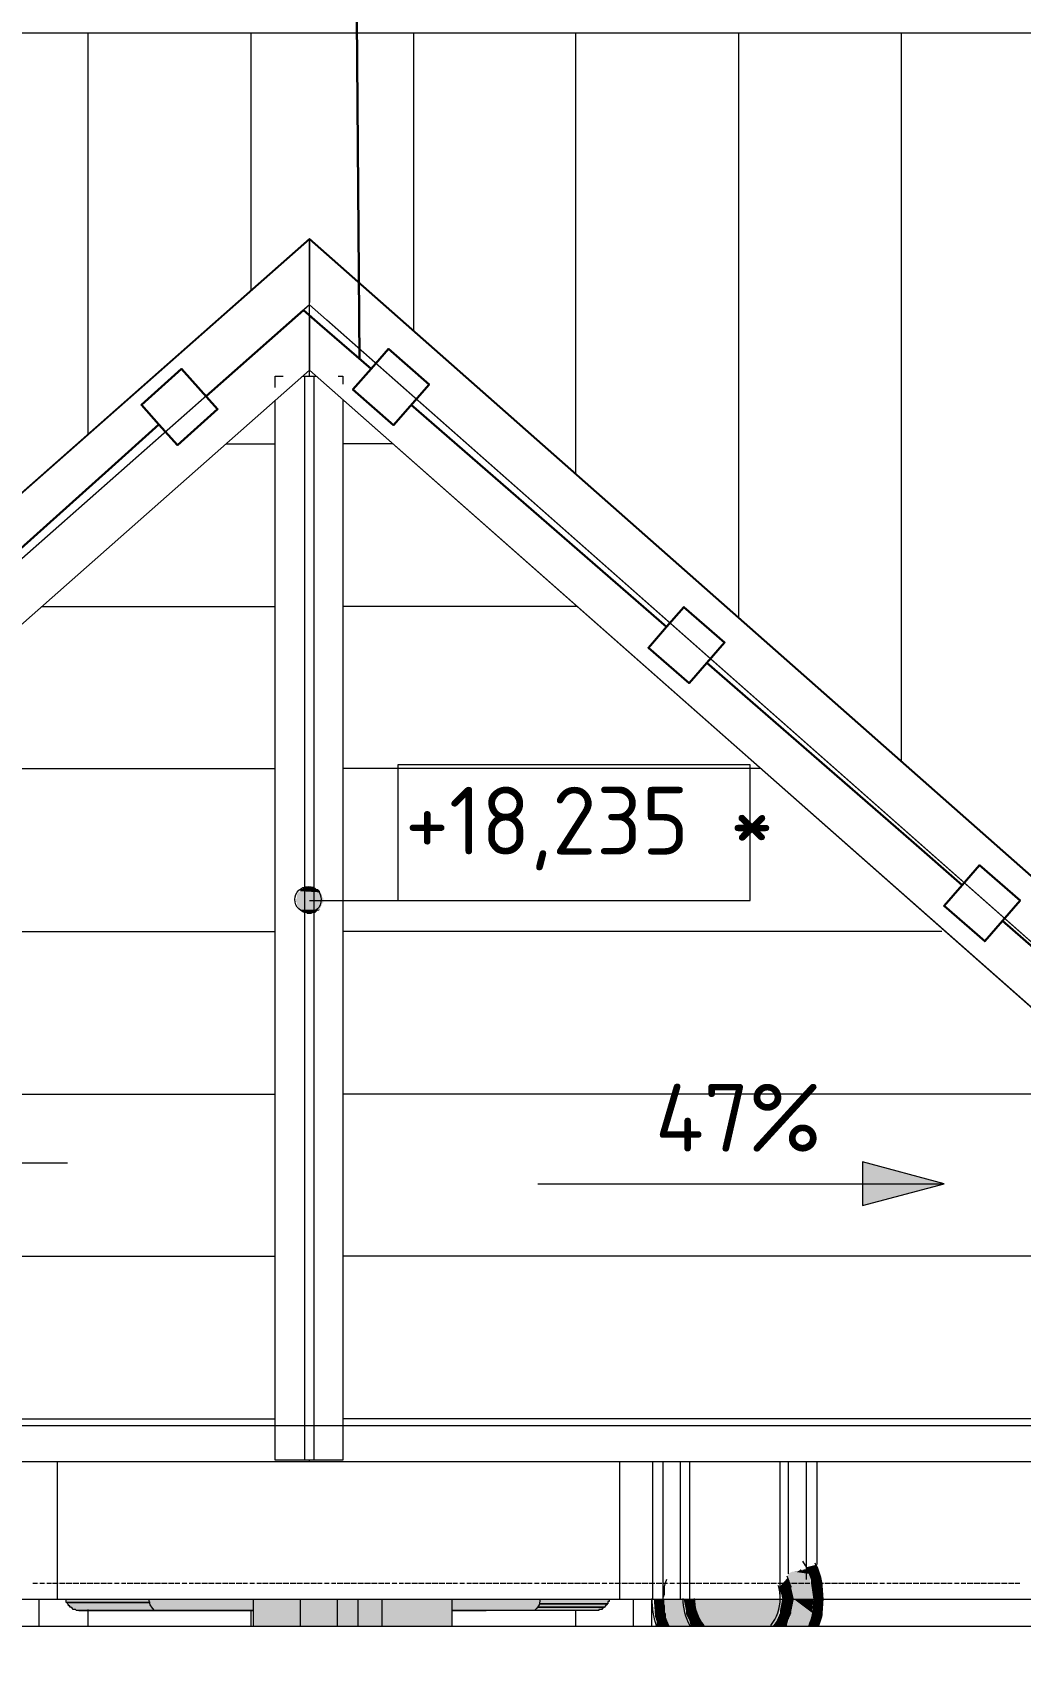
# Model space of a CAD drawing. Header units: millimetres. Extents: x -42533 to 645315, y 3457 to 82611.
# Drawn here: x 566879 to 570526, y 13611 to 19596 of the extents above; entities that cross this region are included whole.
import ezdxf

# ---------------------------------------------------------------- set-up
doc = ezdxf.new("R2010")
doc.units = ezdxf.units.MM
for name, color, linetype, true_color in [('PDF _!ЭОМ.Молниезащита', 7, 'Continuous', 0x954a95), ('PDF _Аннотация', 7, 'Continuous', 0xbababa), ('PDF _Антураж', 7, 'Continuous', 0xbababa), ('PDF _Крыша', 7, 'Continuous', 0xbababa), ('PDF _Крыша штриховка', 7, 'Continuous', 0xbababa), ('PDF _Обобщенные модели', 7, 'Continuous', 0xbababa), ('PDF _Ограждение', 7, 'Continuous', 0xbababa), ('PDF _Оси', 7, 'Continuous', 0xbababa), ('PDF _Отметки', 7, 'Continuous', 0xbababa), ('PDF _Размеры', 7, 'Continuous', 0xbababa), ('PDF _Стены внутренние', 7, 'Continuous', 0xbababa)]:
    doc.layers.add(name, color=color, linetype=linetype, true_color=true_color)
doc.layers.add('PDF _Линии', color=7, linetype='Continuous')
doc.layers.add('PDF _Текст', color=7, linetype='Continuous')
doc.styles.add('PDF GOST Common', font='GOST_Common.ttf')

msp = doc.modelspace()

# ---------------------------------------------------------------- linework, layer by layer
at = {"layer": 'PDF _!ЭОМ.Молниезащита', "color": 5, "lineweight": 30}
for points in [[(568085.6, 18390.7), (568075.4, 19646.6), (568075.4, 19896.5), (567973.7, 19896.5), (567973.7, 20099.8), (568177, 20099.8), (568177, 19896.5), (568075.4, 19896.5)], [(567519.4, 18252.5), (567879.4, 18570.3)], [(567879.4, 18570.3), (567939.8, 18517.7), (568128.3, 18353.6), (568192.2, 18427), (568342.3, 18296.3), (568211.6, 18146.2), (568061.5, 18276.9), (568128.3, 18353.6)], [(566415, 17314.4), (567159.5, 17981.3), (567345.6, 18148.1), (567280.6, 18220.6), (567428.9, 18353.5), (567561.7, 18205.2), (567413.5, 18072.4), (567345.6, 18148.1)], [(568277, 18221.2), (569030.7, 17564.8), (569219.2, 17400.7), (569283.1, 17474.1), (569433.3, 17343.4), (569302.5, 17193.3), (569152.4, 17324), (569219.2, 17400.7)], [(569367.9, 17268.3), (570121.6, 16611.9), (570310.1, 16447.8), (570374.1, 16521.2), (570524.2, 16390.5), (570393.4, 16240.4), (570243.3, 16371.1), (570310.1, 16447.8)], [(570458.8, 16315.4), (571212.6, 15659), (571401, 15494.9), (571465, 15568.3), (571615.1, 15437.6), (571484.4, 15287.5), (571334.2, 15418.2), (571401, 15494.9)]]:
    msp.add_lwpolyline(points, dxfattribs=at)
at = {"layer": 'PDF _!ЭОМ.Молниезащита', "color": 116, "lineweight": 30, "true_color": 0x136734}
msp.add_circle((567904.4, 20845.7), 12246.5, dxfattribs=at)
at = {"layer": 'PDF _Аннотация', "color": 8, "lineweight": 20}
msp.add_lwpolyline([(569527.7, 16391.5), (569527.7, 16891.2), (568227.5, 16891.2), (568227.5, 16391.5)], close=True, dxfattribs=at)
at = {"layer": 'PDF _Антураж', "color": 8, "lineweight": 18}
for points in [[(569743.7, 13710.5, 0.094883), (569764.9, 13812.1, 0.143816), (569722.5, 13951.9)], [(569779.1, 13714.2, 0.081263), (569795.5, 13814.7, 0.106678), (569767.4, 13944.9)], [(569654.5, 13714.7, 0.130913), (569681.2, 13814.7, 0.104666), (569663.9, 13896.3)], [(569603.4, 13714.7, 0.171961), (569638.8, 13814.7, 0.077043), (569631.4, 13862.8)]]:
    msp.add_lwpolyline(points, format="xyb", dxfattribs=at)
at = {"layer": 'PDF _Антураж', "color": 8, "lineweight": 0}
for points in [[(569739.5, 13918), (569722.5, 13918), (569739.5, 13918)], [(569739.5, 13922.3), (569735.3, 13922.3), (569739.5, 13922.3)], [(569680.2, 13858.7), (569637.8, 13858.7), (569680.2, 13858.7)], [(567312.6, 13799.4), (567007.7, 13799.4), (567312.6, 13799.4)], [(568553.6, 13769.8), (568426.5, 13769.8), (568553.6, 13769.8)], [(568553.6, 13769.8), (568553.6, 13769.8), (568553.6, 13769.8)], [(568989.8, 13782.5), (568744.2, 13782.5), (568989.8, 13782.5)], [(569002.5, 13795.2), (568748.4, 13795.2), (569002.5, 13795.2)]]:
    msp.add_lwpolyline(points, dxfattribs=at)
at = {"layer": 'PDF _Антураж', "color": 8, "lineweight": 18}
for points in [[(569218.5, 13884.1), (569214.3, 13871.4), (569210.1, 13858.7), (569210.1, 13850.3), (569210.1, 13837.5), (569210.1, 13829.1), (569205.8, 13816.4), (569205.8, 13812.1), (569205.8, 13799.4), (569210.1, 13786.7), (569210.1, 13778.3), (569210.1, 13765.5), (569214.3, 13757.1), (569214.3, 13744.4), (569218.5, 13731.7), (569222.8, 13723.2), (569227, 13710.5)], [(566901.8, 13812.1), (566901.8, 13710.5)], [(567050, 13769.8), (567054.3, 13769.8), (567058.5, 13769.8), (567062.7, 13769.8), (567071.2, 13769.8), (567075.5, 13769.8), (567083.9, 13769.8), (567096.6, 13769.8), (567109.3, 13769.8), (567122, 13769.8), (567134.8, 13769.8), (567151.7, 13769.8), (567164.4, 13769.8), (567185.6, 13769.8), (567202.5, 13769.8), (567223.7, 13769.8), (567244.9, 13769.8), (567266, 13769.8), (567291.5, 13769.8), (567312.6, 13769.8), (567333.8, 13769.8), (567443.9, 13769.8), (567558.3, 13769.8), (567672.6, 13769.8), (567693.8, 13769.8), (567664.2, 13769.8), (567600.6, 13769.8), (567537.1, 13769.8), (567469.3, 13769.8), (567410, 13769.8), (567346.5, 13769.8), (567291.5, 13769.8), (567266, 13769.8), (567244.9, 13769.8), (567223.7, 13769.8), (567202.5, 13769.8), (567185.6, 13769.8), (567168.6, 13769.8), (567151.7, 13769.8), (567134.8, 13769.8), (567122, 13769.8), (567109.3, 13769.8), (567096.6, 13769.8), (567083.9, 13769.8), (567075.5, 13769.8), (567071.2, 13769.8), (567062.7, 13769.8), (567058.5, 13769.8), (567054.3, 13769.8), (567050, 13769.8), (567045.8, 13769.8), (567041.6, 13769.8), (567037.3, 13774), (567033.1, 13774), (567028.9, 13774), (567024.6, 13778.3), (567020.4, 13782.5), (567016.2, 13782.5), (567016.2, 13786.7), (567011.9, 13786.7), (567011.9, 13791), (567007.7, 13795.2), (567007.7, 13799.4), (567003.5, 13799.4), (567003.5, 13803.7), (567003.5, 13807.9), (567003.5, 13812.1)], [(567287.2, 13769.8), (567291.5, 13769.8)], [(567338, 13769.8), (567329.6, 13769.8), (567321.1, 13778.3), (567312.6, 13791), (567308.4, 13812.1)], [(567693.8, 13812.1), (567693.8, 13710.5)], [(567867.5, 13710.5), (567867.5, 13812.1)], [(568003, 13812.1), (568003, 13710.5)], [(568032.6, 13812.1), (568079.2, 13812.1), (568130.1, 13812.1)], [(568079.2, 13812.1), (568079.2, 13710.5)], [(568168.2, 13812.1), (568168.2, 13710.5)], [(569006.8, 13812.1), (569006.8, 13807.9), (569006.8, 13803.7), (569002.5, 13803.7), (569002.5, 13799.4), (569002.5, 13795.2), (568998.3, 13795.2), (568998.3, 13791), (568994.1, 13786.7), (568989.8, 13782.5), (568985.6, 13778.3), (568981.4, 13778.3), (568981.4, 13774), (568977.1, 13774), (568972.9, 13774), (568968.7, 13774), (568968.7, 13769.8), (568964.4, 13769.8), (568960.2, 13769.8), (568955.9, 13769.8), (568951.7, 13769.8), (568947.5, 13769.8), (568939, 13769.8), (568930.5, 13769.8), (568922.1, 13769.8), (568909.4, 13769.8), (568896.7, 13769.8), (568883.9, 13769.8), (568867, 13769.8), (568854.3, 13769.8), (568833.1, 13769.8), (568816.2, 13769.8), (568795, 13769.8), (568773.8, 13769.8), (568748.4, 13769.8), (568727.2, 13769.8), (568697.6, 13769.8), (568583.2, 13769.8), (568473.1, 13769.8), (568426.5, 13769.8)], [(568426.5, 13812.1), (568426.5, 13710.5)], [(568955.9, 13769.8), (568951.7, 13769.8), (568943.2, 13769.8), (568939, 13769.8), (568930.5, 13769.8), (568922.1, 13769.8), (568909.4, 13769.8), (568896.7, 13769.8), (568883.9, 13769.8), (568867, 13769.8), (568850.1, 13769.8), (568833.1, 13769.8), (568811.9, 13769.8), (568790.8, 13769.8), (568769.6, 13769.8), (568761.1, 13769.8), (568701.8, 13769.8), (568642.5, 13769.8), (568579, 13769.8), (568553.6, 13769.8)], [(568752.7, 13812.1), (568748.4, 13791), (568739.9, 13778.3), (568731.5, 13769.8), (568723, 13769.8)], [(568765.4, 13769.8), (568761.1, 13769.8)], [(569095.7, 13812.1), (569095.7, 13710.5)], [(569163.5, 13812.1), (569163.5, 13710.5)], [(569798.8, 13812.1), (572746.6, 13812.1)], [(569184.7, 13727.4), (569184.7, 13710.5)]]:
    msp.add_lwpolyline(points, dxfattribs=at)
at = {"layer": 'PDF _Антураж', "color": 8, "lineweight": 0}
msp.add_lwpolyline([(567088.2, 13769.8), (567088.2, 13769.8), (567088.2, 13769.8)], close=True, dxfattribs=at)
at = {"layer": 'PDF _Антураж', "lineweight": 18}
for radius, start, end in [(315.5, 180.00001, 198.58336), (201.2, 180, 209.83338), (158.8, 179.99999, 219.02895)]:
    msp.add_arc((569480, 13814.7), radius, start, end, dxfattribs=at)
at = {"layer": 'PDF _Антураж', "transparency": 33554559}
for points in [[(569667.5, 13892.6), (569680.2, 13858.7), (569637.8, 13858.7)], [(569684.4, 13913.8), (569743.7, 13905.3), (569667.5, 13905.3)], [(569743.7, 13905.3), (569667.5, 13905.3), (569748, 13896.8)], [(569667.5, 13905.3), (569748, 13896.8), (569667.5, 13896.8)], [(569748, 13896.8), (569667.5, 13896.8), (569748, 13888.4)], [(569667.5, 13896.8), (569748, 13888.4), (569667.5, 13888.4)], [(569748, 13888.4), (569667.5, 13888.4), (569756.4, 13858.7)], [(569667.5, 13888.4), (569756.4, 13858.7), (569680.2, 13858.7)], [(569688.7, 13913.8), (569701.4, 13913.8), (569684.4, 13913.8)], [(569743.7, 13913.8), (569684.4, 13913.8), (569743.7, 13905.3)], [(569709.8, 13918), (569739.5, 13913.8), (569701.4, 13913.8)], [(569743.7, 13913.8), (569743.7, 13913.8), (569701.4, 13913.8)], [(569743.7, 13913.8), (569701.4, 13913.8), (569739.5, 13913.8)], [(569714.1, 13922.3), (569718.3, 13918), (569709.8, 13918)], [(569722.5, 13918), (569722.5, 13918), (569709.8, 13918)], [(569722.5, 13918), (569709.8, 13918), (569718.3, 13918)], [(569739.5, 13918), (569709.8, 13918), (569739.5, 13913.8)], [(569726.8, 13922.3), (569739.5, 13918), (569722.5, 13918)], [(569722.5, 13918), (569739.5, 13918), (569739.5, 13918)], [(569726.8, 13922.3), (569731, 13922.3), (569731, 13922.3)], [(569735.3, 13922.3), (569735.3, 13922.3), (569726.8, 13922.3)], [(569735.3, 13922.3), (569726.8, 13922.3), (569731, 13922.3)], [(569739.5, 13922.3), (569726.8, 13922.3), (569739.5, 13918)], [(569735.3, 13930.7), (569739.5, 13922.3), (569735.3, 13922.3)], [(569777.6, 13930.7), (569739.5, 13930.7), (569735.3, 13930.7)], [(569777.6, 13930.7), (569735.3, 13930.7), (569790.3, 13892.6)], [(569735.3, 13930.7), (569790.3, 13892.6), (569752.2, 13892.6)], [(569735.3, 13922.3), (569739.5, 13922.3), (569739.5, 13922.3)], [(569739.5, 13922.3), (569739.5, 13922.3), (569735.3, 13922.3)], [(569735.3, 13922.3), (569739.5, 13922.3), (569739.5, 13922.3)], [(569773.4, 13939.2), (569777.6, 13930.7), (569739.5, 13930.7)], [(569739.5, 13930.7), (569777.6, 13930.7), (569777.6, 13930.7)], [(569790.3, 13892.6), (569752.2, 13892.6), (569794.5, 13871.4)], [(569752.2, 13892.6), (569794.5, 13871.4), (569752.2, 13871.4)], [(569637.8, 13858.7), (569680.2, 13858.7), (569680.2, 13858.7)], [(569680.2, 13858.7), (569637.8, 13858.7), (569680.2, 13850.3)], [(569637.8, 13858.7), (569680.2, 13850.3), (569637.8, 13850.3)], [(569680.2, 13850.3), (569637.8, 13850.3), (569688.7, 13812.1)], [(569637.8, 13850.3), (569688.7, 13812.1), (569646.3, 13812.1)], [(569756.4, 13858.7), (569680.2, 13858.7), (569760.7, 13812.1)], [(569680.2, 13858.7), (569760.7, 13812.1), (569688.7, 13812.1)], [(569794.5, 13871.4), (569752.2, 13871.4), (569798.8, 13812.1)], [(569752.2, 13871.4), (569798.8, 13812.1), (569760.7, 13812.1)], [(567308.4, 13812.1), (567003.5, 13812.1), (567312.6, 13799.4)], [(567003.5, 13812.1), (567312.6, 13799.4), (567007.7, 13799.4)], [(567007.7, 13799.4), (567312.6, 13799.4), (567312.6, 13799.4)], [(567312.6, 13799.4), (567007.7, 13799.4), (567312.6, 13791)], [(567007.7, 13799.4), (567312.6, 13791), (567011.9, 13791)], [(567312.6, 13791), (567011.9, 13791), (567316.9, 13786.7)], [(567011.9, 13791), (567316.9, 13786.7), (567016.2, 13786.7)], [(567316.9, 13786.7), (567016.2, 13786.7), (567321.1, 13778.3)], [(567016.2, 13786.7), (567321.1, 13778.3), (567024.6, 13778.3)], [(567321.1, 13778.3), (567024.6, 13778.3), (567321.1, 13774)], [(567024.6, 13778.3), (567321.1, 13774), (567033.1, 13774)], [(567321.1, 13774), (567033.1, 13774), (567329.6, 13774)], [(567033.1, 13774), (567329.6, 13774), (567041.6, 13774)], [(567329.6, 13774), (567041.6, 13774), (567329.6, 13769.8)], [(567041.6, 13774), (567329.6, 13769.8), (567045.8, 13769.8)], [(567329.6, 13769.8), (567045.8, 13769.8), (567202.5, 13769.8)], [(567045.8, 13769.8), (567202.5, 13769.8), (567050, 13769.8)], [(567202.5, 13769.8), (567050, 13769.8), (567088.2, 13769.8)], [(567050, 13769.8), (567088.2, 13769.8), (567088.2, 13769.8)], [(567693.8, 13812.1), (567308.4, 13812.1), (567693.8, 13795.2)], [(567308.4, 13812.1), (567693.8, 13795.2), (567312.6, 13795.2)], [(567693.8, 13795.2), (567312.6, 13795.2), (567693.8, 13782.5)], [(567312.6, 13795.2), (567693.8, 13782.5), (567316.9, 13782.5)], [(567693.8, 13782.5), (567316.9, 13782.5), (567693.8, 13774)], [(567316.9, 13782.5), (567693.8, 13774), (567321.1, 13774)], [(567693.8, 13774), (567321.1, 13774), (567693.8, 13769.8)], [(567321.1, 13774), (567693.8, 13769.8), (567329.6, 13769.8)], [(567596.4, 13769.8), (567596.4, 13769.8), (567329.6, 13769.8)], [(567596.4, 13769.8), (567329.6, 13769.8), (567693.8, 13769.8)], [(567596.4, 13769.8), (567329.6, 13769.8), (567528.6, 13769.8)], [(567329.6, 13769.8), (567528.6, 13769.8), (567507.5, 13769.8)], [(567528.6, 13769.8), (567507.5, 13769.8), (567524.4, 13769.8)], [(567507.5, 13769.8), (567524.4, 13769.8), (567520.2, 13769.8)], [(567520.2, 13769.8), (567524.4, 13769.8), (567524.4, 13769.8)], [(567867.5, 13812.1), (567693.8, 13812.1), (567867.5, 13710.5)], [(567693.8, 13812.1), (567867.5, 13710.5), (567693.8, 13710.5)], [(568003, 13812.1), (567867.5, 13812.1), (568003, 13710.5)], [(567867.5, 13812.1), (568003, 13710.5), (567867.5, 13710.5)], [(568079.2, 13812.1), (568003, 13812.1), (568079.2, 13774)], [(568003, 13812.1), (568079.2, 13774), (568003, 13774)], [(568079.2, 13774), (568003, 13774), (568079.2, 13710.5)], [(568003, 13774), (568079.2, 13710.5), (568003, 13710.5)], [(568168.2, 13812.1), (568079.2, 13812.1), (568168.2, 13710.5)], [(568079.2, 13812.1), (568168.2, 13710.5), (568079.2, 13710.5)], [(568426.5, 13812.1), (568168.2, 13812.1), (568426.5, 13710.5)], [(568168.2, 13812.1), (568426.5, 13710.5), (568168.2, 13710.5)], [(568752.7, 13812.1), (568426.5, 13812.1), (568748.4, 13795.2)], [(568426.5, 13812.1), (568748.4, 13795.2), (568426.5, 13795.2)], [(568748.4, 13795.2), (568426.5, 13795.2), (568744.2, 13782.5)], [(568426.5, 13795.2), (568744.2, 13782.5), (568426.5, 13782.5)], [(568744.2, 13782.5), (568426.5, 13782.5), (568735.7, 13774)], [(568426.5, 13782.5), (568735.7, 13774), (568426.5, 13774)], [(568735.7, 13774), (568426.5, 13774), (568731.5, 13769.8)], [(568426.5, 13774), (568731.5, 13769.8), (568426.5, 13769.8)], [(568553.6, 13769.8), (568553.6, 13769.8), (568426.5, 13769.8)], [(568553.6, 13769.8), (568426.5, 13769.8), (568731.5, 13769.8)], [(568426.5, 13769.8), (568553.6, 13769.8), (568549.4, 13769.8)], [(568549.4, 13769.8), (568553.6, 13769.8), (568553.6, 13769.8)], [(568553.6, 13769.8), (568553.6, 13769.8), (568549.4, 13769.8)], [(568735.7, 13774), (568964.4, 13769.8), (568731.5, 13769.8)], [(568867, 13769.8), (568867, 13769.8), (568731.5, 13769.8)], [(568867, 13769.8), (568731.5, 13769.8), (568964.4, 13769.8)], [(568731.5, 13769.8), (568761.1, 13769.8), (568824.7, 13769.8)], [(568731.5, 13769.8), (568867, 13769.8), (568824.7, 13769.8)], [(568739.9, 13778.3), (568977.1, 13774), (568735.7, 13774)], [(568972.9, 13774), (568972.9, 13774), (568735.7, 13774)], [(568972.9, 13774), (568735.7, 13774), (568977.1, 13774)], [(568972.9, 13774), (568735.7, 13774), (568964.4, 13769.8)], [(568744.2, 13782.5), (568985.6, 13778.3), (568739.9, 13778.3)], [(568985.6, 13778.3), (568739.9, 13778.3), (568977.1, 13774)], [(568748.4, 13795.2), (568989.8, 13782.5), (568744.2, 13782.5)], [(568744.2, 13782.5), (568989.8, 13782.5), (568989.8, 13782.5)], [(568989.8, 13782.5), (568744.2, 13782.5), (568985.6, 13778.3)], [(568752.7, 13812.1), (569002.5, 13795.2), (568748.4, 13795.2)], [(568748.4, 13795.2), (569002.5, 13795.2), (569002.5, 13795.2)], [(569002.5, 13795.2), (568748.4, 13795.2), (568989.8, 13782.5)], [(569006.8, 13812.1), (568752.7, 13812.1), (569002.5, 13795.2)], [(568761.1, 13769.8), (568824.7, 13769.8), (568790.8, 13769.8)], [(569210.1, 13812.1), (569172, 13812.1), (569214.3, 13752.8)], [(569172, 13812.1), (569214.3, 13752.8), (569176.2, 13752.8)], [(569282.1, 13812.1), (569210.1, 13812.1), (569290.5, 13761.3)], [(569210.1, 13812.1), (569290.5, 13761.3), (569214.3, 13761.3)], [(569324.4, 13812.1), (569282.1, 13812.1), (569328.7, 13769.8)], [(569282.1, 13812.1), (569328.7, 13769.8), (569290.5, 13769.8)], [(569328.7, 13769.8), (569290.5, 13769.8), (569332.9, 13757.1)], [(569290.5, 13769.8), (569332.9, 13757.1), (569290.5, 13757.1)], [(569646.3, 13812.1), (569324.4, 13812.1), (569637.8, 13769.8)], [(569324.4, 13812.1), (569637.8, 13769.8), (569328.7, 13769.8)], [(569637.8, 13769.8), (569328.7, 13769.8), (569625.1, 13731.7)], [(569328.7, 13769.8), (569625.1, 13731.7), (569345.6, 13731.7)], [(569646.3, 13812.1), (569680.2, 13769.8), (569637.8, 13769.8)], [(569680.2, 13769.8), (569637.8, 13769.8), (569680.2, 13761.3)], [(569637.8, 13769.8), (569680.2, 13761.3), (569637.8, 13761.3)], [(569688.7, 13812.1), (569646.3, 13812.1), (569680.2, 13769.8)], [(569688.7, 13812.1), (569756.4, 13761.3), (569680.2, 13761.3)], [(569760.7, 13812.1), (569688.7, 13812.1), (569756.4, 13761.3)], [(569760.7, 13812.1), (569794.5, 13748.6), (569756.4, 13748.6)], [(569798.8, 13812.1), (569760.7, 13812.1), (569794.5, 13748.6)], [(569214.3, 13752.8), (569176.2, 13752.8), (569214.3, 13748.6)], [(569176.2, 13752.8), (569214.3, 13748.6), (569176.2, 13748.6)], [(569214.3, 13748.6), (569176.2, 13748.6), (569231.2, 13710.5)], [(569176.2, 13748.6), (569231.2, 13710.5), (569188.9, 13710.5)], [(569290.5, 13761.3), (569214.3, 13761.3), (569294.8, 13748.6)], [(569214.3, 13761.3), (569294.8, 13748.6), (569214.3, 13748.6)], [(569294.8, 13748.6), (569214.3, 13748.6), (569307.5, 13714.7)], [(569214.3, 13748.6), (569307.5, 13714.7), (569227, 13714.7)], [(569307.5, 13714.7), (569227, 13714.7), (569311.7, 13710.5)], [(569227, 13714.7), (569311.7, 13710.5), (569231.2, 13710.5)], [(569332.9, 13757.1), (569290.5, 13757.1), (569345.6, 13731.7)], [(569290.5, 13757.1), (569345.6, 13731.7), (569303.2, 13731.7)], [(569345.6, 13731.7), (569303.2, 13731.7), (569358.3, 13714.7)], [(569303.2, 13731.7), (569358.3, 13714.7), (569307.5, 13714.7)], [(569358.3, 13714.7), (569307.5, 13714.7), (569362.5, 13710.5)], [(569307.5, 13714.7), (569362.5, 13710.5), (569311.7, 13710.5)], [(569625.1, 13731.7), (569345.6, 13731.7), (569608.2, 13710.5)], [(569345.6, 13731.7), (569608.2, 13710.5), (569362.5, 13710.5)], [(569612.4, 13714.7), (569659, 13710.5), (569608.2, 13710.5)], [(569625.1, 13731.7), (569663.3, 13714.7), (569612.4, 13714.7)], [(569612.4, 13714.7), (569663.3, 13714.7), (569663.3, 13714.7)], [(569663.3, 13714.7), (569663.3, 13714.7), (569612.4, 13714.7)], [(569663.3, 13714.7), (569612.4, 13714.7), (569659, 13710.5)], [(569637.8, 13761.3), (569667.5, 13731.7), (569625.1, 13731.7)], [(569667.5, 13731.7), (569625.1, 13731.7), (569663.3, 13714.7)], [(569680.2, 13761.3), (569637.8, 13761.3), (569667.5, 13731.7)], [(569663.3, 13714.7), (569743.7, 13710.5), (569659, 13710.5)], [(569671.7, 13735.9), (569743.7, 13714.7), (569663.3, 13714.7)], [(569743.7, 13714.7), (569663.3, 13714.7), (569743.7, 13710.5)], [(569676, 13748.6), (569752.2, 13735.9), (569671.7, 13735.9)], [(569752.2, 13735.9), (569671.7, 13735.9), (569743.7, 13714.7)], [(569680.2, 13761.3), (569756.4, 13748.6), (569676, 13748.6)], [(569756.4, 13748.6), (569676, 13748.6), (569752.2, 13735.9)], [(569756.4, 13761.3), (569680.2, 13761.3), (569756.4, 13748.6)], [(569756.4, 13748.6), (569781.8, 13710.5), (569743.7, 13710.5)], [(569756.4, 13748.6), (569794.5, 13748.6), (569794.5, 13748.6)], [(569794.5, 13748.6), (569794.5, 13748.6), (569756.4, 13748.6)], [(569794.5, 13748.6), (569756.4, 13748.6), (569781.8, 13710.5)]]:
    msp.add_solid(points, dxfattribs=at)
at = {"layer": 'PDF _Крыша', "color": 8, "lineweight": 9}
for points in [[(567901.3, 18589.6), (567837.8, 18534.6)], [(567901.3, 18551.5), (567901.3, 18598.1)], [(567901.3, 18327), (567901.3, 18348.2)], [(567901.3, 14320.4), (567901.3, 14324.6)]]:
    msp.add_lwpolyline(points, dxfattribs=at)
at = {"layer": 'PDF _Крыша штриховка', "color": 8, "lineweight": 9}
for points in [[(567083.9, 18111), (567083.9, 19593.4)], [(567685.3, 18640.4), (567685.3, 19593.4)], [(568286.8, 18496.4), (568286.8, 19593.4)], [(568883.9, 17967), (568883.9, 19593.4)], [(569485.4, 17433.4), (569485.4, 19593.4)], [(570086.8, 16903.9), (570086.8, 19593.4)], [(567592.2, 18077.1), (567774.3, 18077.1)], [(568210.5, 18077.1), (568024.2, 18077.1)], [(566914.5, 17475.7), (567774.3, 17475.7)], [(568888.2, 17475.7), (568024.2, 17475.7)], [(566236.9, 16878.5), (567774.3, 16878.5)], [(569565.8, 16878.5), (568024.2, 16878.5)], [(565567.7, 16277.1), (567774.3, 16277.1)], [(570235, 16277.1), (568024.2, 16277.1)], [(564966.3, 15675.7), (567774.3, 15675.7)], [(570836.4, 15675.7), (568024.2, 15675.7)], [(564364.8, 15078.5), (567774.3, 15078.5)], [(571442.1, 15078.5), (568024.2, 15078.5)], [(563759.2, 14477.1), (567774.3, 14477.1)], [(572043.5, 14477.1), (568024.2, 14477.1)], [(567083.9, 13710.5), (567083.9, 13774)], [(567685.3, 13710.5), (567685.3, 13769.8)], [(568883.9, 13710.5), (568883.9, 13769.8)]]:
    msp.add_lwpolyline(points, dxfattribs=at)
at = {"layer": 'PDF _Линии', "color": 8, "lineweight": 9}
for points in [[(553827.3, 24730.9), (582318.5, 24654.6), (582229.5, 32125.8), (589577.9, 32125.8), (589577.9, 54975.5), (598506, 54975.5), (598785.5, 20686.1), (592369, 20686.1), (592432.5, 12524.6), (585626.3, 12571.2), (585592.4, 14451.7), (550752.4, 14451.7), (550752.4, 12478), (543802.2, 12478), (543764.1, 20783.5), (537415.3, 20800.5), (537356, 32655.2)], [(551514.8, 11838.5), (551514.8, 13812.1), (584931.7, 13812.1), (584969.8, 11825.8)]]:
    msp.add_lwpolyline(points, dxfattribs=at)
at = {"layer": 'PDF _Линии', "color": 8, "lineweight": 18}
msp.add_lwpolyline([(563064.6, 14320.4), (567901.3, 18589.6), (572738.1, 14320.4)], dxfattribs=at)
at = {"layer": 'PDF _Линии', "color": 8, "lineweight": 9}
msp.add_lwpolyline([(579256.3, 13566.5), (579252.1, 13596.1), (572746.6, 13833.3), (572746.6, 13710.5), (563064.6, 13710.5), (563064.6, 13820.6), (556859.8, 13604.6), (556851.3, 13566.5)], close=True, dxfattribs=at)
at = {"layer": 'PDF _Обобщенные модели', "color": 8, "lineweight": 18}
msp.add_lwpolyline([(559523.8, 19593.4), (588904.4, 19593.4)], dxfattribs=at)
at = {"layer": 'PDF _Ограждение', "color": 8, "lineweight": 9}
for points in [[(572746.6, 14553.3), (567901.3, 18831), (563043.4, 14544.9), (567901.3, 18835.3), (567901.3, 18831), (567901.3, 18598.1), (567901.3, 18831), (567901.3, 18835.3), (572746.6, 14557.6)], [(567837.8, 18534.6), (563183.2, 14426.3)], [(572746.6, 14328.8), (572738.1, 14320.4), (567964.9, 18534.6)], [(567774.3, 18284.7), (567774.3, 18327), (567803.9, 18327)], [(567875.9, 18327), (567884.4, 18327), (567901.3, 18327), (567918.3, 18327), (567926.8, 18327)], [(568024.2, 18238.1), (568024.2, 14324.6), (567918.3, 14324.6), (567901.3, 14324.6), (567884.4, 14324.6), (567884.4, 18327)], [(567901.3, 18348.2), (567901.3, 18348.2)], [(567901.3, 18348.2), (567901.3, 18348.2)], [(572462.8, 14320.4), (567901.3, 18348.2), (572467.1, 14320.4)], [(567918.3, 14324.6), (567918.3, 18327)], [(568007.2, 18327), (568024.2, 18327), (568024.2, 18297.4)], [(567884.4, 14324.6), (567774.3, 14324.6), (567774.3, 18238.1)]]:
    msp.add_lwpolyline(points, dxfattribs=at)
msp.add_lwpolyline([(563339.9, 14320.4), (567901.3, 18348.2), (567901.3, 18551.5), (567901.3, 18348.2)], close=True, dxfattribs=at)
at = {"layer": 'PDF _Оси', "color": 8, "lineweight": 9}
for points in [[(566880.6, 13871.4), (566897.6, 13871.4)], [(566901.8, 13871.4), (566901.8, 13871.4)], [(566906, 13871.4), (566923, 13871.4)], [(566927.2, 13871.4), (566927.2, 13871.4)], [(566931.5, 13871.4), (566948.4, 13871.4)], [(566952.6, 13871.4), (566973.8, 13871.4)], [(566978, 13871.4), (566999.2, 13871.4)], [(567003.5, 13871.4), (567024.6, 13871.4)], [(567028.9, 13871.4), (567050, 13871.4)], [(567054.3, 13871.4), (567075.5, 13871.4)], [(567079.7, 13871.4), (567100.9, 13871.4)], [(567105.1, 13871.4), (567126.3, 13871.4)], [(567130.5, 13871.4), (567151.7, 13871.4)], [(567155.9, 13871.4), (567172.9, 13871.4)], [(567177.1, 13871.4), (567177.1, 13871.4)], [(567181.3, 13871.4), (567198.3, 13871.4)], [(567202.5, 13871.4), (567202.5, 13871.4)], [(567206.8, 13871.4), (567223.7, 13871.4)], [(567227.9, 13871.4), (567249.1, 13871.4)], [(567253.3, 13871.4), (567274.5, 13871.4)], [(567278.8, 13871.4), (567299.9, 13871.4)], [(567304.2, 13871.4), (567325.3, 13871.4)], [(567329.6, 13871.4), (567350.8, 13871.4)], [(567355, 13871.4), (567376.2, 13871.4)], [(567380.4, 13871.4), (567401.6, 13871.4)], [(567405.8, 13871.4), (567422.8, 13871.4)], [(567427, 13871.4), (567427, 13871.4)], [(567431.2, 13871.4), (567448.2, 13871.4)], [(567452.4, 13871.4), (567452.4, 13871.4)], [(567456.6, 13871.4), (567473.6, 13871.4)], [(567477.8, 13871.4), (567499, 13871.4)], [(567503.2, 13871.4), (567524.4, 13871.4)], [(567528.6, 13871.4), (567549.8, 13871.4)], [(567554, 13871.4), (567575.2, 13871.4)], [(567579.5, 13871.4), (567600.6, 13871.4)], [(567604.9, 13871.4), (567626.1, 13871.4)], [(567630.3, 13871.4), (567651.5, 13871.4)], [(567655.7, 13871.4), (567672.6, 13871.4)], [(567676.9, 13871.4), (567676.9, 13871.4)], [(567681.1, 13871.4), (567698.1, 13871.4)], [(567702.3, 13871.4), (567702.3, 13871.4)], [(567706.5, 13871.4), (567723.5, 13871.4)], [(567727.7, 13871.4), (567748.9, 13871.4)], [(567753.1, 13871.4), (567774.3, 13871.4)], [(567778.5, 13871.4), (567799.7, 13871.4)], [(567803.9, 13871.4), (567825.1, 13871.4)], [(567829.3, 13871.4), (567850.5, 13871.4)], [(567854.8, 13871.4), (567875.9, 13871.4)], [(567880.2, 13871.4), (567901.3, 13871.4)], [(567905.6, 13871.4), (567926.8, 13871.4)], [(567931, 13871.4), (567947.9, 13871.4)], [(567952.2, 13871.4), (567952.2, 13871.4)], [(567956.4, 13871.4), (567973.3, 13871.4)], [(567977.6, 13871.4), (567977.6, 13871.4)], [(567981.8, 13871.4), (567998.8, 13871.4)], [(568003, 13871.4), (568024.2, 13871.4)], [(568028.4, 13871.4), (568049.6, 13871.4)], [(568053.8, 13871.4), (568075, 13871.4)], [(568079.2, 13871.4), (568100.4, 13871.4)], [(568104.6, 13871.4), (568125.8, 13871.4)], [(568130.1, 13871.4), (568151.2, 13871.4)], [(568155.5, 13871.4), (568176.6, 13871.4)], [(568180.9, 13871.4), (568197.8, 13871.4)], [(568202.1, 13871.4), (568202.1, 13871.4)], [(568206.3, 13871.4), (568223.2, 13871.4)], [(568227.5, 13871.4), (568227.5, 13871.4)], [(568231.7, 13871.4), (568248.6, 13871.4)], [(568252.9, 13871.4), (568274.1, 13871.4)], [(568278.3, 13871.4), (568299.5, 13871.4)], [(568303.7, 13871.4), (568324.9, 13871.4)], [(568329.1, 13871.4), (568350.3, 13871.4)], [(568354.5, 13871.4), (568375.7, 13871.4)], [(568379.9, 13871.4), (568401.1, 13871.4)], [(568405.4, 13871.4), (568426.5, 13871.4)], [(568430.8, 13871.4), (568447.7, 13871.4)], [(568451.9, 13871.4), (568451.9, 13871.4)], [(568456.2, 13871.4), (568473.1, 13871.4)], [(568477.4, 13871.4), (568477.4, 13871.4)], [(568481.6, 13871.4), (568498.5, 13871.4)], [(568502.8, 13871.4), (568523.9, 13871.4)], [(568528.2, 13871.4), (568549.4, 13871.4)], [(568553.6, 13871.4), (568574.8, 13871.4)], [(568579, 13871.4), (568600.2, 13871.4)], [(568604.4, 13871.4), (568625.6, 13871.4)], [(568629.8, 13871.4), (568651, 13871.4)], [(568655.2, 13871.4), (568676.4, 13871.4)], [(568680.7, 13871.4), (568701.8, 13871.4)], [(568706.1, 13871.4), (568723, 13871.4)], [(568727.2, 13871.4), (568727.2, 13871.4)], [(568731.5, 13871.4), (568748.4, 13871.4)], [(568752.7, 13871.4), (568752.7, 13871.4)], [(568756.9, 13871.4), (568773.8, 13871.4)], [(568778.1, 13871.4), (568799.2, 13871.4)], [(568803.5, 13871.4), (568824.7, 13871.4)], [(568828.9, 13871.4), (568850.1, 13871.4)], [(568854.3, 13871.4), (568875.5, 13871.4)], [(568879.7, 13871.4), (568900.9, 13871.4)], [(568905.1, 13871.4), (568926.3, 13871.4)], [(568930.5, 13871.4), (568951.7, 13871.4)], [(568955.9, 13871.4), (568972.9, 13871.4)], [(568977.1, 13871.4), (568977.1, 13871.4)], [(568981.4, 13871.4), (568998.3, 13871.4)], [(569002.5, 13871.4), (569002.5, 13871.4)], [(569006.8, 13871.4), (569023.7, 13871.4)], [(569028, 13871.4), (569049.1, 13871.4)], [(569053.4, 13871.4), (569074.5, 13871.4)], [(569078.8, 13871.4), (569100, 13871.4)], [(569104.2, 13871.4), (569125.4, 13871.4)], [(569129.6, 13871.4), (569150.8, 13871.4)], [(569155, 13871.4), (569176.2, 13871.4)], [(569180.4, 13871.4), (569201.6, 13871.4)], [(569205.8, 13871.4), (569222.8, 13871.4)], [(569227, 13871.4), (569227, 13871.4)], [(569231.2, 13871.4), (569248.2, 13871.4)], [(569252.4, 13871.4), (569252.4, 13871.4)], [(569256.7, 13871.4), (569273.6, 13871.4)], [(569277.8, 13871.4), (569299, 13871.4)], [(569303.2, 13871.4), (569324.4, 13871.4)], [(569328.7, 13871.4), (569349.8, 13871.4)], [(569354.1, 13871.4), (569375.2, 13871.4)], [(569379.5, 13871.4), (569400.7, 13871.4)], [(569404.9, 13871.4), (569426.1, 13871.4)], [(569430.3, 13871.4), (569451.5, 13871.4)], [(569455.7, 13871.4), (569476.9, 13871.4)], [(569481.1, 13871.4), (569498.1, 13871.4)], [(569502.3, 13871.4), (569502.3, 13871.4)], [(569506.5, 13871.4), (569523.5, 13871.4)], [(569527.7, 13871.4), (569527.7, 13871.4)], [(569532, 13871.4), (569548.9, 13871.4)], [(569553.1, 13871.4), (569574.3, 13871.4)], [(569578.5, 13871.4), (569599.7, 13871.4)], [(569604, 13871.4), (569625.1, 13871.4)], [(569629.4, 13871.4), (569650.5, 13871.4)], [(569654.8, 13871.4), (569676, 13871.4)], [(569680.2, 13871.4), (569701.4, 13871.4)], [(569705.6, 13871.4), (569726.8, 13871.4)], [(569731, 13871.4), (569748, 13871.4)], [(569752.2, 13871.4), (569752.2, 13871.4)], [(569756.4, 13871.4), (569773.4, 13871.4)], [(569777.6, 13871.4), (569777.6, 13871.4)], [(569781.8, 13871.4), (569798.8, 13871.4)], [(569803, 13871.4), (569824.2, 13871.4)], [(569828.4, 13871.4), (569849.6, 13871.4)], [(569853.8, 13871.4), (569875, 13871.4)], [(569879.3, 13871.4), (569900.4, 13871.4)], [(569904.7, 13871.4), (569925.8, 13871.4)], [(569930.1, 13871.4), (569951.3, 13871.4)], [(569955.5, 13871.4), (569976.7, 13871.4)], [(569980.9, 13871.4), (569997.8, 13871.4)], [(570002.1, 13871.4), (570002.1, 13871.4)], [(570006.3, 13871.4), (570023.3, 13871.4)], [(570027.5, 13871.4), (570027.5, 13871.4)], [(570031.7, 13871.4), (570048.7, 13871.4)], [(570052.9, 13871.4), (570074.1, 13871.4)], [(570078.3, 13871.4), (570099.5, 13871.4)], [(570103.7, 13871.4), (570124.9, 13871.4)], [(570129.1, 13871.4), (570150.3, 13871.4)], [(570154.6, 13871.4), (570175.7, 13871.4)], [(570180, 13871.4), (570201.1, 13871.4)], [(570205.4, 13871.4), (570226.6, 13871.4)], [(570230.8, 13871.4), (570252, 13871.4)], [(570256.2, 13871.4), (570273.1, 13871.4)], [(570277.4, 13871.4), (570277.4, 13871.4)], [(570281.6, 13871.4), (570298.6, 13871.4)], [(570302.8, 13871.4), (570302.8, 13871.4)], [(570307, 13871.4), (570324, 13871.4)], [(570328.2, 13871.4), (570349.4, 13871.4)], [(570353.6, 13871.4), (570374.8, 13871.4)], [(570379, 13871.4), (570400.2, 13871.4)], [(570404.4, 13871.4), (570425.6, 13871.4)], [(570429.9, 13871.4), (570451, 13871.4)], [(570455.3, 13871.4), (570476.4, 13871.4)], [(570480.7, 13871.4), (570501.9, 13871.4)], [(570506.1, 13871.4), (570523, 13871.4)]]:
    msp.add_lwpolyline(points, dxfattribs=at)
at = {"layer": 'PDF _Отметки', "color": 8, "lineweight": 20}
msp.add_lwpolyline([(567901.3, 16391.5), (568566.3, 16391.5), (568879.7, 16391.5)], dxfattribs=at)
at = {"layer": 'PDF _Отметки', "lineweight": 9}
msp.add_circle((567895.9, 16394.2), 48.7, dxfattribs=at)
at = {"layer": 'PDF _Отметки', "transparency": 33554559}
for points in [[(567854.8, 16399.9), (567952.2, 16395.7), (567850.5, 16395.7)], [(567859, 16416.9), (567947.9, 16412.6), (567854.8, 16412.6)], [(567947.9, 16412.6), (567854.8, 16412.6), (567947.9, 16404.2)], [(567854.8, 16412.6), (567947.9, 16404.2), (567854.8, 16404.2)], [(567947.9, 16404.2), (567854.8, 16404.2), (567952.2, 16399.9)], [(567854.8, 16404.2), (567952.2, 16399.9), (567854.8, 16399.9)], [(567952.2, 16399.9), (567854.8, 16399.9), (567952.2, 16395.7)], [(567863.2, 16421.1), (567943.7, 16421.1), (567859, 16421.1)], [(567943.7, 16421.1), (567859, 16421.1), (567943.7, 16416.9)], [(567859, 16421.1), (567943.7, 16416.9), (567859, 16416.9)], [(567943.7, 16416.9), (567859, 16416.9), (567947.9, 16412.6)], [(567867.5, 16425.3), (567939.5, 16421.1), (567863.2, 16421.1)], [(567939.5, 16421.1), (567863.2, 16421.1), (567943.7, 16421.1)], [(567871.7, 16433.8), (567935.2, 16429.6), (567867.5, 16429.6)], [(567935.2, 16429.6), (567867.5, 16429.6), (567939.5, 16425.3)], [(567867.5, 16429.6), (567939.5, 16425.3), (567867.5, 16425.3)], [(567939.5, 16425.3), (567867.5, 16425.3), (567939.5, 16421.1)], [(567875.9, 16433.8), (567931, 16433.8), (567871.7, 16433.8)], [(567931, 16433.8), (567871.7, 16433.8), (567935.2, 16429.6)], [(567880.2, 16438.1), (567926.8, 16433.8), (567875.9, 16433.8)], [(567926.8, 16433.8), (567875.9, 16433.8), (567931, 16433.8)], [(567884.4, 16438.1), (567922.5, 16438.1), (567880.2, 16438.1)], [(567922.5, 16438.1), (567880.2, 16438.1), (567926.8, 16433.8)], [(567888.6, 16442.3), (567918.3, 16438.1), (567884.4, 16438.1)], [(567918.3, 16438.1), (567884.4, 16438.1), (567922.5, 16438.1)], [(567892.9, 16442.3), (567914.1, 16442.3), (567888.6, 16442.3)], [(567914.1, 16442.3), (567888.6, 16442.3), (567918.3, 16438.1)], [(567905.6, 16442.3), (567892.9, 16442.3), (567892.9, 16442.3)], [(567905.6, 16442.3), (567892.9, 16442.3), (567914.1, 16442.3)], [(567952.2, 16395.7), (567850.5, 16395.7), (567952.2, 16391.5)], [(567850.5, 16395.7), (567952.2, 16391.5), (567850.5, 16391.5)], [(567952.2, 16391.5), (567850.5, 16391.5), (567952.2, 16387.2)], [(567850.5, 16391.5), (567952.2, 16387.2), (567850.5, 16387.2)], [(567952.2, 16387.2), (567850.5, 16387.2), (567952.2, 16383)], [(567850.5, 16387.2), (567952.2, 16383), (567854.8, 16383)], [(567952.2, 16383), (567854.8, 16383), (567947.9, 16378.8)], [(567854.8, 16383), (567947.9, 16378.8), (567854.8, 16378.8)], [(567947.9, 16378.8), (567854.8, 16378.8), (567947.9, 16374.5)], [(567854.8, 16378.8), (567947.9, 16374.5), (567854.8, 16374.5)], [(567947.9, 16374.5), (567854.8, 16374.5), (567943.7, 16370.3)], [(567854.8, 16374.5), (567943.7, 16370.3), (567859, 16370.3)], [(567943.7, 16370.3), (567859, 16370.3), (567943.7, 16366.1)], [(567859, 16370.3), (567943.7, 16366.1), (567859, 16366.1)], [(567943.7, 16366.1), (567859, 16366.1), (567939.5, 16361.8)], [(567859, 16366.1), (567939.5, 16361.8), (567863.2, 16361.8)], [(567939.5, 16361.8), (567863.2, 16361.8), (567939.5, 16357.6)], [(567863.2, 16361.8), (567939.5, 16357.6), (567867.5, 16357.6)], [(567939.5, 16357.6), (567867.5, 16357.6), (567935.2, 16353.3)], [(567867.5, 16357.6), (567935.2, 16353.3), (567867.5, 16353.3)], [(567935.2, 16353.3), (567867.5, 16353.3), (567931, 16353.3)], [(567867.5, 16353.3), (567931, 16353.3), (567871.7, 16353.3)], [(567931, 16353.3), (567871.7, 16353.3), (567926.8, 16349.1)], [(567871.7, 16353.3), (567926.8, 16349.1), (567875.9, 16349.1)], [(567926.8, 16349.1), (567875.9, 16349.1), (567922.5, 16344.9)], [(567875.9, 16349.1), (567922.5, 16344.9), (567880.2, 16344.9)], [(567922.5, 16344.9), (567880.2, 16344.9), (567918.3, 16344.9)], [(567880.2, 16344.9), (567918.3, 16344.9), (567884.4, 16344.9)], [(567918.3, 16344.9), (567884.4, 16344.9), (567914.1, 16344.9)], [(567884.4, 16344.9), (567914.1, 16344.9), (567888.6, 16344.9)], [(567905.6, 16340.6), (567892.9, 16340.6), (567888.6, 16344.9)], [(567888.6, 16344.9), (567914.1, 16344.9), (567905.6, 16340.6)], [(567905.6, 16340.6), (567905.6, 16340.6), (567892.9, 16340.6)]]:
    msp.add_solid(points, dxfattribs=at)
at = {"layer": 'PDF _Размеры', "lineweight": 20}
for points in [[(567007.7, 15421.6), (565508.4, 15421.6)], [(568744.2, 15345.3), (570243.5, 15345.3)]]:
    msp.add_lwpolyline(points, dxfattribs=at)
at = {"layer": 'PDF _Размеры', "lineweight": 9}
msp.add_lwpolyline([(570243.5, 15345.3), (569942.8, 15425.8), (569942.8, 15264.9)], close=True, dxfattribs=at)
at = {"layer": 'PDF _Размеры', "transparency": 33554559}
for points in [[(569942.8, 15425.8), (570243.5, 15345.3), (569942.8, 15345.3)], [(570243.5, 15345.3), (569942.8, 15345.3), (569942.8, 15264.9)]]:
    msp.add_solid(points, dxfattribs=at)
at = {"layer": 'PDF _Стены внутренние', "lineweight": 18}
for points in [[(563064.6, 13820.6), (563064.6, 14320.4), (572738.1, 14320.4), (572738.1, 13812.1)], [(566969.6, 14320.4), (566969.6, 13812.1)], [(568130.1, 13812.1), (569637.8, 13812.1), (569637.8, 14320.4)], [(569044.9, 14320.4), (569044.9, 13812.1)], [(569167.7, 14320.4), (569167.7, 13812.1)], [(569205.8, 14320.4), (569205.8, 13812.1)], [(569269.4, 14320.4), (569269.4, 13812.1)], [(569303.2, 14320.4), (569303.2, 13812.1)], [(569667.5, 14320.4), (569667.5, 13905.3)], [(569735.3, 13884.1), (569735.3, 14320.4)], [(569773.4, 14320.4), (569773.4, 13939.2)], [(566863.7, 13812.1), (568032.6, 13812.1)]]:
    msp.add_lwpolyline(points, dxfattribs=at)

# ---------------------------------------------------------------- texts
at = {"layer": 'PDF _Текст', "color": 7, "char_height": 250.03, "attachment_point": 4, "style": 'PDF GOST Common'}
for s, insert in [('+18,235 *', (568253.8, 16656.5)), ('47%', (569177.1, 15589.1))]:
    msp.add_mtext(s, dxfattribs=dict(at, insert=insert))

doc.saveas('drawing.dxf')
